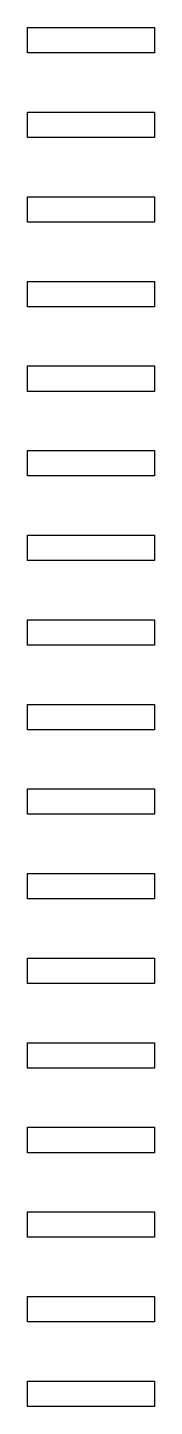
# Model space of a CAD drawing. Extents: x -11.9 to 9.3, y -3.9 to 3.8.
# Drawn here: x 9.095 to 9.245, y -1.703 to -0.073 of the extents above; entities that cross this region are included whole.
import ezdxf

# ---------------------------------------------------------------- set-up
doc = ezdxf.new("R2010")
doc.units = 0
doc.layers.add('SECTIONCUTEDGES', color=7, linetype='CONTINUOUS')

msp = doc.modelspace()

# ---------------------------------------------------------------- linework, layer by layer
at = {"layer": 'SECTIONCUTEDGES'}
for p, q in [((9.095, -0.1027), (9.095, -0.0727)), ((9.095, -0.0727), (9.245, -0.0727)), ((9.245, -0.0727), (9.245, -0.1027)), ((9.245, -0.1027), (9.095, -0.1027)), ((9.095, -0.2027), (9.095, -0.1727)), ((9.095, -0.1727), (9.245, -0.1727)), ((9.245, -0.1727), (9.245, -0.2027)), ((9.245, -0.2027), (9.095, -0.2027)), ((9.095, -0.3027), (9.095, -0.2727)), ((9.095, -0.2727), (9.245, -0.2727)), ((9.245, -0.2727), (9.245, -0.3027)), ((9.245, -0.3027), (9.095, -0.3027)), ((9.095, -0.4027), (9.095, -0.3727)), ((9.095, -0.3727), (9.245, -0.3727)), ((9.245, -0.3727), (9.245, -0.4027)), ((9.245, -0.4027), (9.095, -0.4027)), ((9.095, -0.5027), (9.095, -0.4727)), ((9.095, -0.4727), (9.245, -0.4727)), ((9.245, -0.4727), (9.245, -0.5027)), ((9.245, -0.5027), (9.095, -0.5027)), ((9.095, -0.6027), (9.095, -0.5727)), ((9.095, -0.5727), (9.245, -0.5727)), ((9.245, -0.5727), (9.245, -0.6027)), ((9.245, -0.6027), (9.095, -0.6027)), ((9.095, -0.7027), (9.095, -0.6727)), ((9.095, -0.6727), (9.245, -0.6727)), ((9.245, -0.6727), (9.245, -0.7027)), ((9.245, -0.7027), (9.095, -0.7027)), ((9.095, -0.8027), (9.095, -0.7727)), ((9.095, -0.7727), (9.245, -0.7727)), ((9.245, -0.7727), (9.245, -0.8027)), ((9.245, -0.8027), (9.095, -0.8027)), ((9.095, -0.9027), (9.095, -0.8727)), ((9.095, -0.8727), (9.245, -0.8727)), ((9.245, -0.8727), (9.245, -0.9027)), ((9.245, -0.9027), (9.095, -0.9027)), ((9.095, -1.0027), (9.095, -0.9727)), ((9.095, -0.9727), (9.245, -0.9727)), ((9.245, -0.9727), (9.245, -1.0027)), ((9.245, -1.0027), (9.095, -1.0027)), ((9.095, -1.1027), (9.095, -1.0727)), ((9.095, -1.0727), (9.245, -1.0727)), ((9.245, -1.0727), (9.245, -1.1027)), ((9.245, -1.1027), (9.095, -1.1027)), ((9.095, -1.2027), (9.095, -1.1727)), ((9.095, -1.1727), (9.245, -1.1727)), ((9.245, -1.1727), (9.245, -1.2027)), ((9.245, -1.2027), (9.095, -1.2027)), ((9.095, -1.3027), (9.095, -1.2727)), ((9.095, -1.2727), (9.245, -1.2727)), ((9.245, -1.2727), (9.245, -1.3027)), ((9.245, -1.3027), (9.095, -1.3027)), ((9.095, -1.4027), (9.095, -1.3727)), ((9.095, -1.3727), (9.245, -1.3727)), ((9.245, -1.3727), (9.245, -1.4027)), ((9.245, -1.4027), (9.095, -1.4027)), ((9.095, -1.5027), (9.095, -1.4727)), ((9.095, -1.4727), (9.245, -1.4727)), ((9.245, -1.4727), (9.245, -1.5027)), ((9.245, -1.5027), (9.095, -1.5027)), ((9.095, -1.6027), (9.095, -1.5727)), ((9.095, -1.5727), (9.245, -1.5727)), ((9.245, -1.5727), (9.245, -1.6027)), ((9.245, -1.6027), (9.095, -1.6027)), ((9.095, -1.7027), (9.095, -1.6727)), ((9.095, -1.6727), (9.245, -1.6727)), ((9.245, -1.6727), (9.245, -1.7027)), ((9.245, -1.7027), (9.095, -1.7027))]:
    msp.add_line(p, q, dxfattribs=at)

doc.saveas('drawing.dxf')
